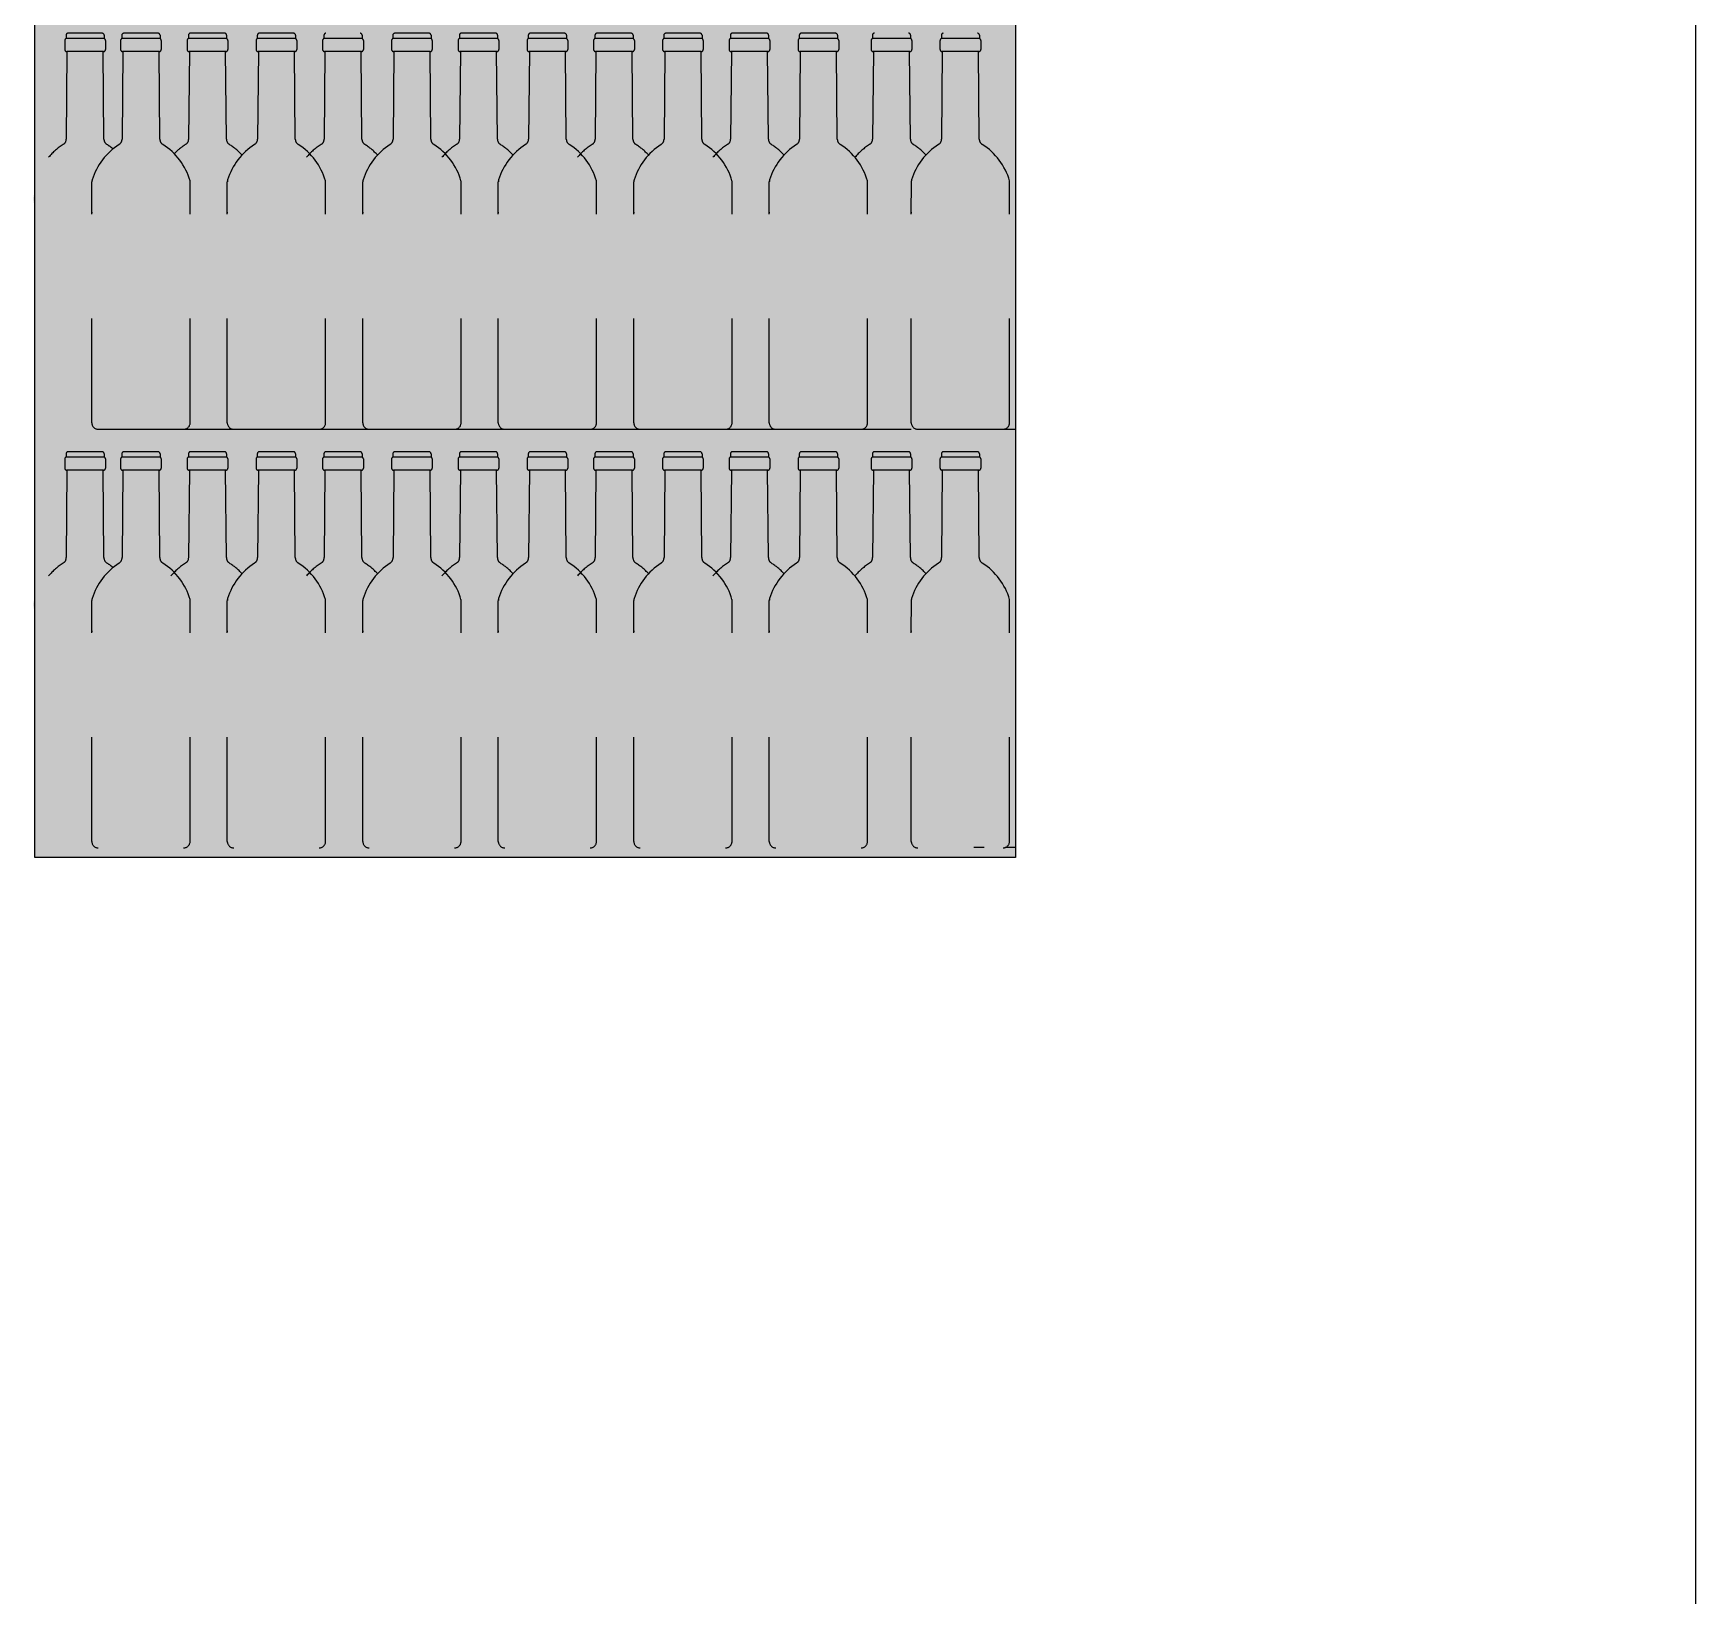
# Model space of a CAD drawing. Extents: x 3 to 114, y 126 to 173.
# Drawn here: x 52.245 to 53.84, y 165.834 to 167.333 of the extents above; entities that cross this region are included whole.
import ezdxf

# ---------------------------------------------------------------- set-up
doc = ezdxf.new("R2010")
doc.units = 0
doc.header["$LTSCALE"] = 0.02
doc.header["$MEASUREMENT"] = 0
doc.linetypes.add('CONTINOUS', pattern=[0])
doc.linetypes.add('HIDDEN', pattern=[9.525, 6.35, -3.175])
for name, color, linetype in [('IMPIANTO ENOLOGICO', 7, 'CONTINUOUS'), ('LINEE SEZIONE', 7, 'CONTINUOUS'), ('VISTA-3', 8, 'CONTINUOUS')]:
    doc.layers.add(name, color=color, linetype=linetype)

msp = doc.modelspace()

# ---------------------------------------------------------------- hatches: boundary and pattern name
at = {"layer": 'IMPIANTO ENOLOGICO', "linetype": 'Continuous'}
for points in [[(52.2473, 166.959), (52.2491, 166.9546), (52.2535, 166.9528), (52.3354, 166.9528), (52.3398, 166.9546), (52.3416, 166.959), (52.3416, 167.1574), (52.344, 167.1743), (52.3416, 167.1912), (52.3317, 167.211), (52.3154, 167.2261), (52.3125, 167.2313), (52.3118, 167.3153), (52.2768, 167.3153), (52.2764, 167.2313), (52.2734, 167.2261), (52.2583, 167.2131), (52.2483, 167.1938), (52.2449, 167.1743), (52.2473, 167.1574)], [(52.3008, 166.959), (52.3026, 166.9546), (52.3071, 166.9528), (52.3889, 166.9528), (52.3934, 166.9546), (52.3952, 166.959), (52.3952, 167.1574), (52.3975, 167.1743), (52.3951, 167.1912), (52.3853, 167.211), (52.369, 167.2261), (52.3661, 167.2313), (52.3654, 167.3153), (52.3303, 167.3153), (52.3299, 167.2313), (52.327, 167.2261), (52.3119, 167.2131), (52.3018, 167.1938), (52.2985, 167.1743), (52.3008, 167.1574)], [(52.3647, 166.959), (52.3665, 166.9546), (52.3709, 166.9528), (52.4528, 166.9528), (52.4572, 166.9546), (52.4591, 166.959), (52.459, 167.1574), (52.4614, 167.1743), (52.459, 167.1912), (52.4491, 167.211), (52.4329, 167.2261), (52.43, 167.2313), (52.4292, 167.3153), (52.3942, 167.3153), (52.3938, 167.2313), (52.3909, 167.2261), (52.3757, 167.2131), (52.3657, 167.1938), (52.3623, 167.1743), (52.3647, 167.1574)], [(52.4308, 166.959), (52.4326, 166.9546), (52.4371, 166.9528), (52.5189, 166.9528), (52.5234, 166.9546), (52.5252, 166.959), (52.5252, 167.1574), (52.5275, 167.1743), (52.5251, 167.1912), (52.5153, 167.211), (52.499, 167.2261), (52.4961, 167.2313), (52.4954, 167.3153), (52.4603, 167.3153), (52.4599, 167.2313), (52.457, 167.2261), (52.4419, 167.2131), (52.4318, 167.1938), (52.4285, 167.1743), (52.4308, 167.1574)], [(52.4947, 166.9591), (52.4965, 166.9546), (52.5009, 166.9528), (52.5828, 166.9528), (52.5872, 166.9546), (52.5891, 166.9591), (52.589, 167.1574), (52.5914, 167.1743), (52.589, 167.1912), (52.5791, 167.211), (52.5629, 167.2261), (52.56, 167.2313), (52.5592, 167.3153), (52.5242, 167.3153), (52.5238, 167.2313), (52.5209, 167.2261), (52.5057, 167.2131), (52.4957, 167.1939), (52.4923, 167.1743), (52.4947, 167.1574)], [(52.5608, 166.959), (52.5626, 166.9546), (52.5671, 166.9528), (52.6489, 166.9528), (52.6534, 166.9546), (52.6552, 166.959), (52.6552, 167.1574), (52.6575, 167.1743), (52.6551, 167.1912), (52.6453, 167.211), (52.629, 167.2261), (52.6261, 167.2313), (52.6254, 167.3153), (52.5903, 167.3153), (52.5899, 167.2313), (52.587, 167.2261), (52.5719, 167.2131), (52.5618, 167.1938), (52.5585, 167.1743), (52.5608, 167.1574)], [(52.6247, 166.959), (52.6265, 166.9546), (52.6309, 166.9528), (52.7128, 166.9528), (52.7172, 166.9546), (52.7191, 166.959), (52.719, 167.1574), (52.7214, 167.1743), (52.719, 167.1912), (52.7091, 167.211), (52.6929, 167.2261), (52.69, 167.2313), (52.6892, 167.3153), (52.6542, 167.3153), (52.6538, 167.2313), (52.6509, 167.2261), (52.6357, 167.2131), (52.6257, 167.1938), (52.6223, 167.1743), (52.6247, 167.1574)], [(52.6908, 166.959), (52.6926, 166.9546), (52.6971, 166.9528), (52.7789, 166.9528), (52.7834, 166.9546), (52.7852, 166.959), (52.7852, 167.1574), (52.7875, 167.1743), (52.7851, 167.1912), (52.7753, 167.211), (52.759, 167.2261), (52.7561, 167.2313), (52.7554, 167.3153), (52.7203, 167.3153), (52.7199, 167.2313), (52.717, 167.2261), (52.7019, 167.2131), (52.6918, 167.1938), (52.6885, 167.1743), (52.6908, 167.1574)], [(52.7547, 166.959), (52.7565, 166.9546), (52.7609, 166.9528), (52.8428, 166.9528), (52.8472, 166.9546), (52.8491, 166.959), (52.849, 167.1574), (52.8514, 167.1743), (52.849, 167.1912), (52.8391, 167.211), (52.8229, 167.2261), (52.82, 167.2313), (52.8192, 167.3153), (52.7842, 167.3153), (52.7838, 167.2313), (52.7809, 167.2261), (52.7657, 167.2131), (52.7557, 167.1938), (52.7523, 167.1743), (52.7547, 167.1574)], [(52.8208, 166.9591), (52.8226, 166.9546), (52.8271, 166.9528), (52.9089, 166.9528), (52.9134, 166.9546), (52.9152, 166.9591), (52.9152, 167.1574), (52.9175, 167.1743), (52.9151, 167.1912), (52.9053, 167.211), (52.889, 167.2261), (52.8861, 167.2313), (52.8854, 167.3153), (52.8503, 167.3153), (52.8499, 167.2313), (52.847, 167.2261), (52.8319, 167.2131), (52.8218, 167.1939), (52.8185, 167.1743), (52.8208, 167.1574)], [(52.8847, 166.959), (52.8865, 166.9546), (52.8909, 166.9528), (52.9728, 166.9528), (52.9772, 166.9546), (52.9791, 166.959), (52.979, 167.1574), (52.9814, 167.1743), (52.979, 167.1912), (52.9691, 167.211), (52.9529, 167.2261), (52.95, 167.2313), (52.9492, 167.3153), (52.9142, 167.3153), (52.9138, 167.2313), (52.9109, 167.2261), (52.8957, 167.2131), (52.8857, 167.1938), (52.8823, 167.1743), (52.8847, 167.1574)], [(52.9508, 166.959), (52.9526, 166.9546), (52.9571, 166.9528), (53.0389, 166.9528), (53.0434, 166.9546), (53.0452, 166.959), (53.0452, 167.1574), (53.0475, 167.1743), (53.0451, 167.1912), (53.0353, 167.211), (53.019, 167.2261), (53.0161, 167.2313), (53.0154, 167.3153), (52.9803, 167.3153), (52.9799, 167.2313), (52.977, 167.2261), (52.9619, 167.2131), (52.9518, 167.1938), (52.9485, 167.1743), (52.9508, 167.1574)], [(53.0209, 166.9591), (53.0228, 166.9546), (53.0272, 166.9528), (53.1091, 166.9528), (53.1135, 166.9546), (53.1153, 166.9591), (53.1153, 167.1574), (53.1176, 167.1743), (53.1153, 167.1912), (53.1054, 167.211), (53.0891, 167.2261), (53.0862, 167.2313), (53.0855, 167.3153), (53.0504, 167.3153), (53.05, 167.2313), (53.0471, 167.2261), (53.032, 167.2131), (53.0219, 167.1939), (53.0186, 167.1743), (53.021, 167.1574)], [(53.0871, 166.9591), (53.0889, 166.9546), (53.0933, 166.9528), (53.1752, 166.9528), (53.1796, 166.9546), (53.1814, 166.9591), (53.1814, 167.1574), (53.1838, 167.1743), (53.1814, 167.1912), (53.1715, 167.211), (53.1553, 167.2261), (53.1523, 167.2313), (53.1516, 167.3153), (53.1166, 167.3153), (53.1162, 167.2313), (53.1133, 167.2261), (53.0981, 167.2131), (53.0881, 167.1939), (53.0847, 167.1743), (53.0871, 167.1574)], [(52.2473, 166.5699), (52.2491, 166.5655), (52.2535, 166.5636), (52.3354, 166.5636), (52.3398, 166.5655), (52.3416, 166.5699), (52.3416, 166.7682), (52.344, 166.7851), (52.3416, 166.802), (52.3317, 166.8219), (52.3154, 166.8369), (52.3125, 166.8421), (52.3118, 166.9261), (52.2768, 166.9261), (52.2764, 166.8421), (52.2734, 166.8369), (52.2583, 166.8239), (52.2483, 166.8047), (52.2449, 166.7851), (52.2473, 166.7682)], [(52.3008, 166.5699), (52.3026, 166.5655), (52.3071, 166.5636), (52.3889, 166.5636), (52.3934, 166.5655), (52.3952, 166.5699), (52.3952, 166.7682), (52.3975, 166.7851), (52.3951, 166.802), (52.3853, 166.8219), (52.369, 166.8369), (52.3661, 166.8421), (52.3654, 166.9261), (52.3303, 166.9261), (52.3299, 166.8421), (52.327, 166.8369), (52.3119, 166.8239), (52.3018, 166.8047), (52.2985, 166.7851), (52.3008, 166.7682)], [(52.3647, 166.5699), (52.3665, 166.5655), (52.3709, 166.5636), (52.4528, 166.5636), (52.4572, 166.5655), (52.4591, 166.5699), (52.459, 166.7682), (52.4614, 166.7851), (52.459, 166.802), (52.4491, 166.8219), (52.4329, 166.8369), (52.43, 166.8421), (52.4292, 166.9261), (52.3942, 166.9261), (52.3938, 166.8421), (52.3909, 166.8369), (52.3757, 166.8239), (52.3657, 166.8047), (52.3623, 166.7851), (52.3647, 166.7682)], [(52.4308, 166.5699), (52.4326, 166.5655), (52.4371, 166.5636), (52.5189, 166.5636), (52.5234, 166.5655), (52.5252, 166.5699), (52.5252, 166.7682), (52.5275, 166.7851), (52.5251, 166.802), (52.5153, 166.8219), (52.499, 166.8369), (52.4961, 166.8421), (52.4954, 166.9261), (52.4603, 166.9261), (52.4599, 166.8421), (52.457, 166.8369), (52.4419, 166.8239), (52.4318, 166.8047), (52.4285, 166.7851), (52.4308, 166.7682)], [(52.4947, 166.5699), (52.4965, 166.5655), (52.5009, 166.5637), (52.5828, 166.5637), (52.5872, 166.5655), (52.5891, 166.5699), (52.589, 166.7682), (52.5914, 166.7851), (52.589, 166.802), (52.5791, 166.8219), (52.5629, 166.8369), (52.56, 166.8422), (52.5592, 166.9262), (52.5242, 166.9262), (52.5238, 166.8422), (52.5209, 166.8369), (52.5057, 166.824), (52.4957, 166.8047), (52.4923, 166.7851), (52.4947, 166.7682)], [(52.5608, 166.5699), (52.5626, 166.5655), (52.5671, 166.5636), (52.6489, 166.5636), (52.6534, 166.5655), (52.6552, 166.5699), (52.6552, 166.7682), (52.6575, 166.7851), (52.6551, 166.802), (52.6453, 166.8219), (52.629, 166.8369), (52.6261, 166.8421), (52.6254, 166.9261), (52.5903, 166.9261), (52.5899, 166.8421), (52.587, 166.8369), (52.5719, 166.8239), (52.5618, 166.8047), (52.5585, 166.7851), (52.5608, 166.7682)], [(52.6247, 166.5699), (52.6265, 166.5655), (52.6309, 166.5636), (52.7128, 166.5636), (52.7172, 166.5655), (52.7191, 166.5699), (52.719, 166.7682), (52.7214, 166.7851), (52.719, 166.802), (52.7091, 166.8219), (52.6929, 166.8369), (52.69, 166.8421), (52.6892, 166.9261), (52.6542, 166.9261), (52.6538, 166.8421), (52.6509, 166.8369), (52.6357, 166.8239), (52.6257, 166.8047), (52.6223, 166.7851), (52.6247, 166.7682)], [(52.6908, 166.5699), (52.6926, 166.5655), (52.6971, 166.5636), (52.7789, 166.5636), (52.7834, 166.5655), (52.7852, 166.5699), (52.7852, 166.7682), (52.7875, 166.7851), (52.7851, 166.802), (52.7753, 166.8219), (52.759, 166.8369), (52.7561, 166.8421), (52.7554, 166.9261), (52.7203, 166.9261), (52.7199, 166.8421), (52.717, 166.8369), (52.7019, 166.8239), (52.6918, 166.8047), (52.6885, 166.7851), (52.6908, 166.7682)], [(52.7547, 166.5699), (52.7565, 166.5655), (52.7609, 166.5636), (52.8428, 166.5636), (52.8472, 166.5655), (52.8491, 166.5699), (52.849, 166.7682), (52.8514, 166.7851), (52.849, 166.802), (52.8391, 166.8219), (52.8229, 166.8369), (52.82, 166.8421), (52.8192, 166.9261), (52.7842, 166.9261), (52.7838, 166.8421), (52.7809, 166.8369), (52.7657, 166.8239), (52.7557, 166.8047), (52.7523, 166.7851), (52.7547, 166.7682)], [(52.8208, 166.5699), (52.8226, 166.5655), (52.8271, 166.5637), (52.9089, 166.5637), (52.9134, 166.5655), (52.9152, 166.5699), (52.9152, 166.7682), (52.9175, 166.7851), (52.9151, 166.802), (52.9053, 166.8219), (52.889, 166.8369), (52.8861, 166.8422), (52.8854, 166.9262), (52.8503, 166.9262), (52.8499, 166.8422), (52.847, 166.8369), (52.8319, 166.824), (52.8218, 166.8047), (52.8185, 166.7851), (52.8208, 166.7682)], [(52.8847, 166.5699), (52.8865, 166.5655), (52.8909, 166.5636), (52.9728, 166.5636), (52.9772, 166.5655), (52.9791, 166.5699), (52.979, 166.7682), (52.9814, 166.7851), (52.979, 166.802), (52.9691, 166.8219), (52.9529, 166.8369), (52.95, 166.8421), (52.9492, 166.9261), (52.9142, 166.9261), (52.9138, 166.8421), (52.9109, 166.8369), (52.8957, 166.8239), (52.8857, 166.8047), (52.8823, 166.7851), (52.8847, 166.7682)], [(52.9508, 166.5699), (52.9526, 166.5655), (52.9571, 166.5636), (53.0389, 166.5636), (53.0434, 166.5655), (53.0452, 166.5699), (53.0452, 166.7682), (53.0475, 166.7851), (53.0451, 166.802), (53.0353, 166.8219), (53.019, 166.8369), (53.0161, 166.8421), (53.0154, 166.9261), (52.9803, 166.9261), (52.9799, 166.8421), (52.977, 166.8369), (52.9619, 166.8239), (52.9518, 166.8047), (52.9485, 166.7851), (52.9508, 166.7682)], [(53.0209, 166.5699), (53.0228, 166.5655), (53.0272, 166.5637), (53.1091, 166.5637), (53.1135, 166.5655), (53.1153, 166.5699), (53.1153, 166.7682), (53.1176, 166.7851), (53.1153, 166.802), (53.1054, 166.8219), (53.0891, 166.8369), (53.0862, 166.8422), (53.0855, 166.9262), (53.0504, 166.9262), (53.05, 166.8422), (53.0471, 166.8369), (53.032, 166.824), (53.0219, 166.8047), (53.0186, 166.7851), (53.021, 166.7682)], [(53.0871, 166.5699), (53.0889, 166.5655), (53.0933, 166.5637), (53.1752, 166.5637), (53.1796, 166.5655), (53.1814, 166.5699), (53.1814, 166.7682), (53.1838, 166.7851), (53.1814, 166.802), (53.1715, 166.8219), (53.1553, 166.8369), (53.1523, 166.8422), (53.1516, 166.9262), (53.1166, 166.9262), (53.1162, 166.8422), (53.1133, 166.8369), (53.0981, 166.824), (53.0881, 166.8047), (53.0847, 166.7851), (53.0871, 166.7682)]]:
    msp.add_hatch(color=116, dxfattribs=at).paths.add_polyline_path(points)
at = {"layer": 'LINEE SEZIONE'}
msp.add_hatch(color=254, dxfattribs=at).paths.add_polyline_path([(53.1875, 167.742), (53.1875, 166.542), (52.2465, 166.542), (52.2465, 167.742)])

# ---------------------------------------------------------------- linework, layer by layer
at = {"layer": 'IMPIANTO ENOLOGICO', "color": 116, "linetype": 'HIDDEN', "ltscale": 0.1}
for p, q in [((52.2751, 167.3261), (52.2751, 167.3174)), ((52.2764, 167.3311), (52.2764, 167.3279)), ((52.3124, 167.328), (52.277, 167.328)), ((52.3111, 167.333), (52.2783, 167.333)), ((52.313, 167.3311), (52.313, 167.3279)), ((52.3143, 167.3261), (52.3143, 167.3174)), ((52.3287, 167.3261), (52.3287, 167.3174)), ((52.3299, 167.3311), (52.3299, 167.3279)), ((52.3659, 167.328), (52.3306, 167.328)), ((52.3647, 167.333), (52.3318, 167.333)), ((52.3666, 167.3311), (52.3666, 167.3279)), ((52.3678, 167.3261), (52.3678, 167.3174)), ((52.3926, 167.3261), (52.3926, 167.3174)), ((52.3938, 167.3311), (52.3938, 167.3279)), ((52.4298, 167.328), (52.3944, 167.328)), ((52.4286, 167.333), (52.3957, 167.333)), ((52.4304, 167.3311), (52.4304, 167.3279)), ((52.4317, 167.3261), (52.4317, 167.3174)), ((52.4587, 167.3261), (52.4587, 167.3174)), ((52.4599, 167.3311), (52.4599, 167.3279)), ((52.4959, 167.328), (52.4606, 167.328)), ((52.4947, 167.333), (52.4618, 167.333)), ((52.4966, 167.3311), (52.4966, 167.3279)), ((52.4978, 167.3261), (52.4978, 167.3174)), ((52.5226, 167.3261), (52.5226, 167.3174)), ((52.5238, 167.3311), (52.5238, 167.3279)), ((52.5598, 167.328), (52.5244, 167.328)), ((52.5604, 167.3311), (52.5604, 167.3279)), ((52.5617, 167.3261), (52.5617, 167.3174)), ((52.5887, 167.3261), (52.5887, 167.3174)), ((52.5899, 167.3311), (52.5899, 167.3279)), ((52.6259, 167.328), (52.5906, 167.328)), ((52.6247, 167.333), (52.5918, 167.333)), ((52.6266, 167.3311), (52.6266, 167.3279)), ((52.6278, 167.3261), (52.6278, 167.3174)), ((52.6526, 167.3261), (52.6526, 167.3174)), ((52.6538, 167.3311), (52.6538, 167.3279)), ((52.6898, 167.328), (52.6544, 167.328)), ((52.6886, 167.333), (52.6557, 167.333)), ((52.6904, 167.3311), (52.6904, 167.3279)), ((52.6917, 167.3261), (52.6917, 167.3174)), ((52.7187, 167.3261), (52.7187, 167.3174)), ((52.7199, 167.3311), (52.7199, 167.3279)), ((52.7559, 167.328), (52.7206, 167.328)), ((52.7547, 167.333), (52.7218, 167.333)), ((52.7566, 167.3311), (52.7566, 167.3279)), ((52.7578, 167.3261), (52.7578, 167.3174)), ((52.7826, 167.3261), (52.7826, 167.3174)), ((52.7838, 167.3311), (52.7838, 167.3279)), ((52.8198, 167.328), (52.7844, 167.328)), ((52.8186, 167.333), (52.7857, 167.333)), ((52.8204, 167.3311), (52.8204, 167.3279)), ((52.8217, 167.3261), (52.8217, 167.3174)), ((52.8487, 167.3261), (52.8487, 167.3174)), ((52.8499, 167.3311), (52.8499, 167.3279)), ((52.8859, 167.328), (52.8506, 167.328)), ((52.8847, 167.333), (52.8518, 167.333)), ((52.8866, 167.3311), (52.8866, 167.3279)), ((52.8878, 167.3261), (52.8878, 167.3174)), ((52.9126, 167.3261), (52.9126, 167.3174)), ((52.9138, 167.3311), (52.9138, 167.3279)), ((52.9498, 167.328), (52.9144, 167.328)), ((52.9486, 167.333), (52.9157, 167.333)), ((52.9504, 167.3311), (52.9504, 167.3279)), ((52.9517, 167.3261), (52.9517, 167.3174)), ((52.9787, 167.3261), (52.9787, 167.3174)), ((52.9799, 167.3311), (52.9799, 167.3279)), ((53.0159, 167.328), (52.9806, 167.328)), ((53.0147, 167.333), (52.9818, 167.333)), ((53.0166, 167.3311), (53.0166, 167.3279)), ((53.0178, 167.3261), (53.0178, 167.3174)), ((53.0488, 167.3261), (53.0488, 167.3174)), ((53.0501, 167.3311), (53.0501, 167.3279)), ((53.0861, 167.328), (53.0507, 167.328)), ((53.0867, 167.3311), (53.0867, 167.3279)), ((53.0879, 167.3261), (53.0879, 167.3174)), ((53.1149, 167.3261), (53.1149, 167.3174)), ((53.1162, 167.3311), (53.1162, 167.3279)), ((53.1522, 167.328), (53.1168, 167.328)), ((53.1528, 167.3311), (53.1528, 167.3279)), ((53.1541, 167.3261), (53.1541, 167.3174)), ((52.2773, 167.3155), (52.2766, 167.2315)), ((52.3124, 167.3155), (52.277, 167.3155)), ((52.3128, 167.2315), (52.3121, 167.3155)), ((52.3309, 167.3155), (52.3302, 167.2315)), ((52.3659, 167.3155), (52.3306, 167.3155)), ((52.3663, 167.2315), (52.3656, 167.3155)), ((52.3947, 167.3155), (52.394, 167.2315)), ((52.4298, 167.3155), (52.3944, 167.3155)), ((52.4302, 167.2315), (52.4295, 167.3155)), ((52.4609, 167.3155), (52.4602, 167.2315)), ((52.4959, 167.3155), (52.4606, 167.3155)), ((52.4963, 167.2315), (52.4956, 167.3155)), ((52.5247, 167.3155), (52.524, 167.2315)), ((52.5598, 167.3155), (52.5244, 167.3155)), ((52.5602, 167.2315), (52.5595, 167.3155)), ((52.5909, 167.3155), (52.5902, 167.2315)), ((52.6259, 167.3155), (52.5906, 167.3155)), ((52.6263, 167.2315), (52.6256, 167.3155)), ((52.6547, 167.3155), (52.654, 167.2315)), ((52.6898, 167.3155), (52.6544, 167.3155)), ((52.6902, 167.2315), (52.6895, 167.3155)), ((52.7209, 167.3155), (52.7202, 167.2315)), ((52.7559, 167.3155), (52.7206, 167.3155)), ((52.7563, 167.2315), (52.7556, 167.3155)), ((52.7847, 167.3155), (52.784, 167.2315)), ((52.8198, 167.3155), (52.7844, 167.3155)), ((52.8202, 167.2315), (52.8195, 167.3155)), ((52.8509, 167.3155), (52.8502, 167.2315)), ((52.8859, 167.3155), (52.8506, 167.3155)), ((52.8863, 167.2315), (52.8856, 167.3155)), ((52.9147, 167.3155), (52.914, 167.2315)), ((52.9498, 167.3155), (52.9144, 167.3155)), ((52.9502, 167.2315), (52.9495, 167.3155)), ((52.9809, 167.3155), (52.9802, 167.2315)), ((53.0159, 167.3155), (52.9806, 167.3155)), ((53.0163, 167.2315), (53.0156, 167.3155)), ((53.051, 167.3155), (53.0503, 167.2315)), ((53.0861, 167.3155), (53.0507, 167.3155)), ((53.0865, 167.2315), (53.0857, 167.3155)), ((53.1171, 167.3155), (53.1164, 167.2315)), ((53.1522, 167.3155), (53.1168, 167.3155)), ((53.1526, 167.2315), (53.1519, 167.3155)), ((52.3011, 166.9593), (52.3011, 167.1905)), ((52.3954, 166.9593), (52.3954, 167.1914)), ((52.4311, 166.9593), (52.4311, 167.1905)), ((52.5254, 166.9593), (52.5254, 167.1914)), ((52.5611, 166.9593), (52.5611, 167.1905)), ((52.6554, 166.9593), (52.6554, 167.1914)), ((52.6911, 166.9593), (52.6911, 167.1905)), ((52.7854, 166.9593), (52.7854, 167.1914)), ((52.8211, 166.9593), (52.8211, 167.1905)), ((52.9154, 166.9593), (52.9154, 167.1914)), ((52.9511, 166.9593), (52.9511, 167.1905)), ((53.0454, 166.9593), (53.0454, 167.1914)), ((53.0873, 166.9593), (53.0874, 167.1905)), ((53.1817, 166.9593), (53.1816, 167.1914)), ((52.3073, 166.953), (52.3892, 166.953)), ((52.3892, 166.953), (52.4373, 166.953)), ((52.4373, 166.953), (52.5192, 166.953)), ((52.5192, 166.953), (52.5673, 166.953)), ((52.5673, 166.953), (52.6492, 166.953)), ((52.6492, 166.953), (52.6973, 166.953)), ((52.6973, 166.953), (52.7792, 166.953)), ((52.7792, 166.953), (52.8273, 166.953)), ((52.8273, 166.953), (52.9092, 166.953)), ((52.9092, 166.953), (52.9573, 166.953)), ((52.9573, 166.953), (53.0392, 166.953)), ((53.0392, 166.953), (53.0873, 166.953)), ((53.0936, 166.953), (53.1754, 166.953)), ((53.1093, 166.953), (53.1574, 166.953)), ((53.1394, 166.953), (53.1875, 166.953)), ((52.2751, 166.9245), (52.2751, 166.9157)), ((52.2764, 166.9295), (52.2764, 166.9262)), ((52.3124, 166.9263), (52.277, 166.9263)), ((52.3111, 166.9313), (52.2783, 166.9313)), ((52.313, 166.9295), (52.313, 166.9262)), ((52.3143, 166.9245), (52.3143, 166.9157)), ((52.3287, 166.9245), (52.3287, 166.9157)), ((52.3299, 166.9295), (52.3299, 166.9262)), ((52.3659, 166.9263), (52.3306, 166.9263)), ((52.3647, 166.9313), (52.3318, 166.9313)), ((52.3666, 166.9295), (52.3666, 166.9262)), ((52.3678, 166.9245), (52.3678, 166.9157)), ((52.3926, 166.9245), (52.3926, 166.9157)), ((52.3938, 166.9295), (52.3938, 166.9262)), ((52.4298, 166.9263), (52.3944, 166.9263)), ((52.4286, 166.9313), (52.3957, 166.9313)), ((52.4304, 166.9295), (52.4304, 166.9262)), ((52.4317, 166.9245), (52.4317, 166.9157)), ((52.4587, 166.9245), (52.4587, 166.9157)), ((52.4599, 166.9295), (52.4599, 166.9262)), ((52.4959, 166.9263), (52.4606, 166.9263)), ((52.4947, 166.9313), (52.4618, 166.9313)), ((52.4966, 166.9295), (52.4966, 166.9262)), ((52.4978, 166.9245), (52.4978, 166.9157)), ((52.5226, 166.9245), (52.5226, 166.9157)), ((52.5238, 166.9295), (52.5238, 166.9263)), ((52.5598, 166.9264), (52.5244, 166.9264)), ((52.5586, 166.9314), (52.5257, 166.9314)), ((52.5604, 166.9295), (52.5604, 166.9263)), ((52.5617, 166.9245), (52.5617, 166.9157)), ((52.5887, 166.9245), (52.5887, 166.9157)), ((52.5899, 166.9295), (52.5899, 166.9262)), ((52.6259, 166.9263), (52.5906, 166.9263)), ((52.6247, 166.9313), (52.5918, 166.9313)), ((52.6266, 166.9295), (52.6266, 166.9262)), ((52.6278, 166.9245), (52.6278, 166.9157)), ((52.6526, 166.9245), (52.6526, 166.9157)), ((52.6538, 166.9295), (52.6538, 166.9262)), ((52.6898, 166.9263), (52.6544, 166.9263)), ((52.6886, 166.9313), (52.6557, 166.9313)), ((52.6904, 166.9295), (52.6904, 166.9262)), ((52.6917, 166.9245), (52.6917, 166.9157)), ((52.7187, 166.9245), (52.7187, 166.9157)), ((52.7199, 166.9295), (52.7199, 166.9262)), ((52.7559, 166.9263), (52.7206, 166.9263)), ((52.7547, 166.9313), (52.7218, 166.9313)), ((52.7566, 166.9295), (52.7566, 166.9262)), ((52.7578, 166.9245), (52.7578, 166.9157)), ((52.7826, 166.9245), (52.7826, 166.9157)), ((52.7838, 166.9295), (52.7838, 166.9262)), ((52.8198, 166.9263), (52.7844, 166.9263)), ((52.8186, 166.9313), (52.7857, 166.9313)), ((52.8204, 166.9295), (52.8204, 166.9262)), ((52.8217, 166.9245), (52.8217, 166.9157)), ((52.8487, 166.9245), (52.8487, 166.9157)), ((52.8499, 166.9295), (52.8499, 166.9262)), ((52.8859, 166.9263), (52.8506, 166.9263)), ((52.8847, 166.9313), (52.8518, 166.9313)), ((52.8866, 166.9295), (52.8866, 166.9262)), ((52.8878, 166.9245), (52.8878, 166.9157)), ((52.9126, 166.9245), (52.9126, 166.9157)), ((52.9138, 166.9295), (52.9138, 166.9262)), ((52.9498, 166.9263), (52.9144, 166.9263)), ((52.9486, 166.9313), (52.9157, 166.9313)), ((52.9504, 166.9295), (52.9504, 166.9262)), ((52.9517, 166.9245), (52.9517, 166.9157)), ((52.9787, 166.9245), (52.9787, 166.9157)), ((52.9799, 166.9295), (52.9799, 166.9262)), ((53.0159, 166.9263), (52.9806, 166.9263)), ((53.0147, 166.9313), (52.9818, 166.9313)), ((53.0166, 166.9295), (53.0166, 166.9262)), ((53.0178, 166.9245), (53.0178, 166.9157)), ((53.0488, 166.9245), (53.0488, 166.9157)), ((53.0501, 166.9295), (53.0501, 166.9263)), ((53.0861, 166.9264), (53.0507, 166.9264)), ((53.0848, 166.9314), (53.0519, 166.9314)), ((53.0867, 166.9295), (53.0867, 166.9263)), ((53.0879, 166.9245), (53.0879, 166.9157)), ((53.1149, 166.9245), (53.1149, 166.9157)), ((53.1162, 166.9295), (53.1162, 166.9263)), ((53.1522, 166.9264), (53.1168, 166.9264)), ((53.1509, 166.9314), (53.1181, 166.9314)), ((53.1528, 166.9295), (53.1528, 166.9263)), ((53.1541, 166.9245), (53.1541, 166.9157)), ((52.2773, 166.9138), (52.2766, 166.8299)), ((52.3124, 166.9138), (52.277, 166.9138)), ((52.3128, 166.8299), (52.3121, 166.9138)), ((52.3309, 166.9138), (52.3302, 166.8299)), ((52.3659, 166.9138), (52.3306, 166.9138)), ((52.3663, 166.8299), (52.3656, 166.9138)), ((52.3947, 166.9138), (52.394, 166.8299)), ((52.4298, 166.9138), (52.3944, 166.9138)), ((52.4302, 166.8299), (52.4295, 166.9138)), ((52.4609, 166.9138), (52.4602, 166.8299)), ((52.4959, 166.9138), (52.4606, 166.9138)), ((52.4963, 166.8299), (52.4956, 166.9138)), ((52.5247, 166.9139), (52.524, 166.8299)), ((52.5598, 166.9139), (52.5244, 166.9139)), ((52.5602, 166.8299), (52.5595, 166.9139)), ((52.5909, 166.9138), (52.5902, 166.8299)), ((52.6259, 166.9138), (52.5906, 166.9138)), ((52.6263, 166.8299), (52.6256, 166.9138)), ((52.6547, 166.9138), (52.654, 166.8299)), ((52.6898, 166.9138), (52.6544, 166.9138)), ((52.6902, 166.8299), (52.6895, 166.9138)), ((52.7209, 166.9138), (52.7202, 166.8299)), ((52.7559, 166.9138), (52.7206, 166.9138)), ((52.7563, 166.8299), (52.7556, 166.9138)), ((52.7847, 166.9138), (52.784, 166.8299)), ((52.8198, 166.9138), (52.7844, 166.9138)), ((52.8202, 166.8299), (52.8195, 166.9138)), ((52.8509, 166.9138), (52.8502, 166.8299)), ((52.8859, 166.9138), (52.8506, 166.9138)), ((52.8863, 166.8299), (52.8856, 166.9138)), ((52.9147, 166.9138), (52.914, 166.8299)), ((52.9498, 166.9138), (52.9144, 166.9138)), ((52.9502, 166.8299), (52.9495, 166.9138)), ((52.9809, 166.9138), (52.9802, 166.8299)), ((53.0159, 166.9138), (52.9806, 166.9138)), ((53.0163, 166.8299), (53.0156, 166.9138)), ((53.051, 166.9139), (53.0503, 166.8299)), ((53.0861, 166.9139), (53.0507, 166.9139)), ((53.0865, 166.8299), (53.0857, 166.9139)), ((53.1171, 166.9139), (53.1164, 166.8299)), ((53.1522, 166.9139), (53.1168, 166.9139)), ((53.1526, 166.8299), (53.1519, 166.9139)), ((52.3011, 166.5576), (52.3011, 166.7888)), ((52.3954, 166.5576), (52.3954, 166.7897)), ((52.4311, 166.5576), (52.4311, 166.7888)), ((52.5254, 166.5576), (52.5254, 166.7897)), ((52.5611, 166.5576), (52.5611, 166.7888)), ((52.6554, 166.5576), (52.6554, 166.7897)), ((52.6911, 166.5576), (52.6911, 166.7888)), ((52.7854, 166.5576), (52.7854, 166.7897)), ((52.8211, 166.5576), (52.8211, 166.7888)), ((52.9154, 166.5576), (52.9154, 166.7897)), ((52.9511, 166.5576), (52.9511, 166.7888)), ((53.0454, 166.5576), (53.0454, 166.7897)), ((53.0873, 166.5576), (53.0874, 166.7888)), ((53.1817, 166.5576), (53.1816, 166.7897))]:
    msp.add_line(p, q, dxfattribs=at)
at = {"layer": 'IMPIANTO ENOLOGICO', "color": 116, "linetype": 'CONTINOUS', "ltscale": 0.1}
for p, q in [((53.1474, 166.552), (53.1574, 166.552)), ((53.1775, 166.552), (53.1875, 166.552))]:
    msp.add_line(p, q, dxfattribs=at)
at = {"layer": 'IMPIANTO ENOLOGICO', "color": 1, "linetype": 'CONTINOUS', "ltscale": 0.1}
msp.add_lwpolyline([(53.1875, 166.542), (52.2465, 166.542), (52.2465, 167.742), (53.1875, 167.742)], close=True, dxfattribs=at)
at = {"layer": 'IMPIANTO ENOLOGICO', "color": 116, "linetype": 'HIDDEN', "ltscale": 0.1}
for centre, radius, start, end in [((52.277, 167.3261), 0.00188, 90, 180), ((52.2783, 167.3311), 0.00188, 90, 180), ((52.3111, 167.3311), 0.00188, 0, 90), ((52.3124, 167.3261), 0.00188, 0, 90), ((52.3306, 167.3261), 0.00188, 90, 180), ((52.3318, 167.3311), 0.00188, 90, 180), ((52.3647, 167.3311), 0.00188, 0, 90), ((52.3659, 167.3261), 0.00188, 0, 90), ((52.3944, 167.3261), 0.00188, 90, 180), ((52.3957, 167.3311), 0.00188, 90, 180), ((52.4286, 167.3311), 0.00188, 0, 90), ((52.4298, 167.3261), 0.00188, 0, 90), ((52.4606, 167.3261), 0.00188, 90, 180), ((52.4618, 167.3311), 0.00188, 90, 180), ((52.4947, 167.3311), 0.00188, 0, 90), ((52.4959, 167.3261), 0.00188, 0, 90), ((52.5244, 167.3261), 0.00188, 90, 180), ((52.5257, 167.3311), 0.00188, 90, 180), ((52.5586, 167.3311), 0.00188, 0, 90), ((52.5598, 167.3261), 0.00188, 0, 90), ((52.5906, 167.3261), 0.00188, 90, 180), ((52.5918, 167.3311), 0.00188, 90, 180), ((52.6247, 167.3311), 0.00188, 0, 90), ((52.6259, 167.3261), 0.00188, 0, 90), ((52.6544, 167.3261), 0.00188, 90, 180), ((52.6557, 167.3311), 0.00188, 90, 180), ((52.6886, 167.3311), 0.00188, 0, 90), ((52.6898, 167.3261), 0.00188, 0, 90), ((52.7206, 167.3261), 0.00188, 90, 180), ((52.7218, 167.3311), 0.00188, 90, 180), ((52.7547, 167.3311), 0.00188, 0, 90), ((52.7559, 167.3261), 0.00188, 0, 90), ((52.7844, 167.3261), 0.00188, 90, 180), ((52.7857, 167.3311), 0.00188, 90, 180), ((52.8186, 167.3311), 0.00188, 0, 90), ((52.8198, 167.3261), 0.00188, 0, 90), ((52.8506, 167.3261), 0.00188, 90, 180), ((52.8518, 167.3311), 0.00188, 90, 180), ((52.8847, 167.3311), 0.00188, 0, 90), ((52.8859, 167.3261), 0.00188, 0, 90), ((52.9144, 167.3261), 0.00188, 90, 180), ((52.9157, 167.3311), 0.00188, 90, 180), ((52.9486, 167.3311), 0.00188, 0, 90), ((52.9498, 167.3261), 0.00188, 0, 90), ((52.9806, 167.3261), 0.00188, 90, 180), ((52.9818, 167.3311), 0.00188, 90, 180), ((53.0147, 167.3311), 0.00188, 0, 90), ((53.0159, 167.3261), 0.00188, 0, 90), ((53.0507, 167.3261), 0.00188, 90, 180), ((53.0519, 167.3311), 0.00188, 90, 180), ((53.0848, 167.3311), 0.00188, 0, 90), ((53.0861, 167.3261), 0.00188, 0, 90), ((53.1168, 167.3261), 0.00188, 90, 180), ((53.1181, 167.3311), 0.00188, 90, 180), ((53.1509, 167.3311), 0.00188, 0, 90), ((53.1522, 167.3261), 0.00188, 0, 90), ((52.277, 167.3174), 0.00188, 180, 270), ((52.3124, 167.3174), 0.00188, 270, 0), ((52.3306, 167.3174), 0.00188, 180, 270), ((52.3659, 167.3174), 0.00188, 270, 0), ((52.3944, 167.3174), 0.00188, 180, 270), ((52.4298, 167.3174), 0.00188, 270, 0), ((52.4606, 167.3174), 0.00188, 180, 270), ((52.4959, 167.3174), 0.00188, 270, 0), ((52.5244, 167.3174), 0.00188, 180, 270), ((52.5598, 167.3174), 0.00188, 270, 0), ((52.5906, 167.3174), 0.00188, 180, 270), ((52.6259, 167.3174), 0.00188, 270, 0), ((52.6544, 167.3174), 0.00188, 180, 270), ((52.6898, 167.3174), 0.00188, 270, 0), ((52.7206, 167.3174), 0.00188, 180, 270), ((52.7559, 167.3174), 0.00188, 270, 0), ((52.7844, 167.3174), 0.00188, 180, 270), ((52.8198, 167.3174), 0.00188, 270, 0), ((52.8506, 167.3174), 0.00188, 180, 270), ((52.8859, 167.3174), 0.00188, 270, 0), ((52.9144, 167.3174), 0.00188, 180, 270), ((52.9498, 167.3174), 0.00188, 270, 0), ((52.9806, 167.3174), 0.00188, 180, 270), ((53.0159, 167.3174), 0.00188, 270, 0), ((53.0507, 167.3174), 0.00188, 180, 270), ((53.0861, 167.3174), 0.00188, 270, 0), ((53.1168, 167.3174), 0.00188, 180, 270), ((53.1522, 167.3174), 0.00188, 270, 0), ((52.2704, 167.2316), 0.00625, 302.3527, 359.5089), ((52.319, 167.2316), 0.00625, 180.4911, 237.6473), ((52.3239, 167.2316), 0.00625, 302.3527, 359.5089), ((52.3726, 167.2316), 0.00625, 180.4911, 237.6473), ((52.3878, 167.2316), 0.00625, 302.3527, 359.5089), ((52.4365, 167.2316), 0.00625, 180.4911, 237.6473), ((52.4539, 167.2316), 0.00625, 302.3527, 359.5089), ((52.5026, 167.2316), 0.00625, 180.4911, 237.6473), ((52.5178, 167.2316), 0.00625, 302.3527, 359.5089), ((52.5665, 167.2316), 0.00625, 180.4911, 237.6473), ((52.5839, 167.2316), 0.00625, 302.3527, 359.5089), ((52.6326, 167.2316), 0.00625, 180.4911, 237.6473), ((52.6478, 167.2316), 0.00625, 302.3527, 359.5089), ((52.6965, 167.2316), 0.00625, 180.4911, 237.6473), ((52.7139, 167.2316), 0.00625, 302.3527, 359.5089), ((52.7626, 167.2316), 0.00625, 180.4911, 237.6473), ((52.7778, 167.2316), 0.00625, 302.3527, 359.5089), ((52.8265, 167.2316), 0.00625, 180.4911, 237.6473), ((52.8439, 167.2316), 0.00625, 302.3527, 359.5089), ((52.8926, 167.2316), 0.00625, 180.4911, 237.6473), ((52.9078, 167.2316), 0.00625, 302.3527, 359.5089), ((52.9565, 167.2316), 0.00625, 180.4911, 237.6473), ((52.9739, 167.2316), 0.00625, 302.3527, 359.5089), ((53.0226, 167.2316), 0.00625, 180.4911, 237.6473), ((53.044, 167.2316), 0.00625, 302.3527, 359.5089), ((53.0927, 167.2316), 0.00625, 180.4911, 237.6473), ((53.1102, 167.2316), 0.00625, 302.3527, 359.5089), ((53.1588, 167.2316), 0.00625, 180.4911, 237.6473), ((52.3065, 167.1745), 0.0613, 122.3527, 139.8566), ((52.3601, 167.1745), 0.0613, 122.3527, 163.1257), ((52.2829, 167.1745), 0.0613, 51.004, 57.6473), ((52.3364, 167.1745), 0.0613, 15.9862, 57.6473), ((52.4239, 167.1745), 0.0613, 122.3527, 135.5059), ((52.4901, 167.1745), 0.0613, 122.3527, 163.1257), ((52.4003, 167.1745), 0.0613, 42.9596, 57.6473), ((52.4664, 167.1745), 0.0613, 15.9862, 57.6473), ((52.5539, 167.1745), 0.0613, 122.3527, 139.8566), ((52.6201, 167.1745), 0.0613, 122.3527, 163.1257), ((52.5303, 167.1745), 0.0613, 42.9596, 57.6473), ((52.5964, 167.1745), 0.0613, 15.9862, 57.6473), ((52.6839, 167.1745), 0.0613, 122.3527, 139.8566), ((52.7501, 167.1745), 0.0613, 122.3527, 163.1257), ((52.6603, 167.1745), 0.0613, 42.9596, 57.6473), ((52.7264, 167.1745), 0.0613, 15.9862, 57.6473), ((52.8139, 167.1745), 0.0613, 122.3527, 139.8566), ((52.8801, 167.1745), 0.0613, 122.3527, 163.1257), ((52.7903, 167.1745), 0.0613, 42.9596, 57.6473), ((52.8564, 167.1745), 0.0613, 15.9862, 57.6473), ((52.9439, 167.1745), 0.0613, 122.3527, 139.8566), ((53.0101, 167.1745), 0.0613, 122.3527, 163.1257), ((52.9203, 167.1745), 0.0613, 42.9596, 57.6473), ((52.9864, 167.1745), 0.0613, 15.9862, 57.6473), ((53.0802, 167.1745), 0.0613, 122.3527, 139.8566), ((53.1463, 167.1745), 0.0613, 122.3527, 163.1257), ((53.0565, 167.1745), 0.0613, 42.9596, 57.6473), ((53.1227, 167.1745), 0.0613, 15.9862, 57.6473), ((52.3074, 167.1905), 0.00625, 163.1257, 179.99), ((52.3029, 167.191), 0.00188, 168.0871, 180), ((52.3936, 167.191), 0.00188, 0, 11.9129), ((52.4374, 167.1905), 0.00625, 163.1257, 179.99), ((52.4329, 167.191), 0.00188, 168.0871, 180), ((52.5236, 167.191), 0.00188, 0, 11.9129), ((52.5674, 167.1905), 0.00625, 163.1257, 179.99), ((52.5629, 167.191), 0.00188, 168.0871, 180), ((52.6536, 167.191), 0.00188, 0, 11.9129), ((52.6974, 167.1905), 0.00625, 163.1257, 179.99), ((52.6929, 167.191), 0.00188, 168.0871, 180), ((52.7836, 167.191), 0.00188, 0, 11.9129), ((52.8274, 167.1905), 0.00625, 163.1257, 179.99), ((52.8229, 167.191), 0.00188, 168.0871, 180), ((52.9136, 167.191), 0.00188, 0, 11.9129), ((52.9574, 167.1905), 0.00625, 163.1257, 179.99), ((52.9529, 167.191), 0.00188, 168.0871, 180), ((53.0436, 167.191), 0.00188, 0, 11.9129), ((53.0892, 167.191), 0.00188, 168.0871, 180), ((53.0936, 167.1905), 0.00625, 163.1257, 179.99), ((53.1798, 167.191), 0.00188, 0, 11.9129), ((52.3073, 167.1612), 0.00625, 180, 188.1291), ((52.4373, 167.1612), 0.00625, 180, 188.1291), ((52.5673, 167.1612), 0.00625, 180, 188.1291), ((52.6973, 167.1612), 0.00625, 180, 188.1291), ((52.8273, 167.1612), 0.00625, 180, 188.1291), ((52.9573, 167.1612), 0.00625, 180, 188.1291), ((53.0936, 167.1613), 0.00625, 180, 188.1291), ((52.3073, 166.9593), 0.00625, 180, 270), ((52.3892, 166.9593), 0.00625, 270, 0), ((52.4373, 166.9593), 0.00625, 180, 270), ((52.5192, 166.9593), 0.00625, 270, 0), ((52.5673, 166.9593), 0.00625, 180, 270), ((52.6492, 166.9593), 0.00625, 270, 0), ((52.6973, 166.9593), 0.00625, 180, 270), ((52.7792, 166.9593), 0.00625, 270, 0), ((52.8273, 166.9593), 0.00625, 180, 270), ((52.9092, 166.9593), 0.00625, 270, 0), ((52.9573, 166.9593), 0.00625, 180, 270), ((53.0392, 166.9593), 0.00625, 270, 0), ((53.0936, 166.9593), 0.00625, 180, 270), ((53.1754, 166.9593), 0.00625, 270, 0), ((52.277, 166.9245), 0.00188, 90, 180), ((52.2783, 166.9295), 0.00188, 90, 180), ((52.3111, 166.9295), 0.00188, 0, 90), ((52.3124, 166.9245), 0.00188, 0, 90), ((52.3306, 166.9245), 0.00188, 90, 180), ((52.3318, 166.9295), 0.00188, 90, 180), ((52.3647, 166.9295), 0.00188, 0, 90), ((52.3659, 166.9245), 0.00188, 0, 90), ((52.3944, 166.9245), 0.00188, 90, 180), ((52.3957, 166.9295), 0.00188, 90, 180), ((52.4286, 166.9295), 0.00188, 0, 90), ((52.4298, 166.9245), 0.00188, 0, 90), ((52.4606, 166.9245), 0.00188, 90, 180), ((52.4618, 166.9295), 0.00188, 90, 180), ((52.4947, 166.9295), 0.00188, 0, 90), ((52.4959, 166.9245), 0.00188, 0, 90), ((52.5244, 166.9245), 0.00188, 90, 180), ((52.5257, 166.9295), 0.00188, 90, 180), ((52.5586, 166.9295), 0.00188, 0, 90), ((52.5598, 166.9245), 0.00188, 0, 90), ((52.5906, 166.9245), 0.00188, 90, 180), ((52.5918, 166.9295), 0.00188, 90, 180), ((52.6247, 166.9295), 0.00188, 0, 90), ((52.6259, 166.9245), 0.00188, 0, 90), ((52.6544, 166.9245), 0.00188, 90, 180), ((52.6557, 166.9295), 0.00188, 90, 180), ((52.6886, 166.9295), 0.00188, 0, 90), ((52.6898, 166.9245), 0.00188, 0, 90), ((52.7206, 166.9245), 0.00188, 90, 180), ((52.7218, 166.9295), 0.00188, 90, 180), ((52.7547, 166.9295), 0.00188, 0, 90), ((52.7559, 166.9245), 0.00188, 0, 90), ((52.7844, 166.9245), 0.00188, 90, 180), ((52.7857, 166.9295), 0.00188, 90, 180), ((52.8186, 166.9295), 0.00188, 0, 90), ((52.8198, 166.9245), 0.00188, 0, 90), ((52.8506, 166.9245), 0.00188, 90, 180), ((52.8518, 166.9295), 0.00188, 90, 180), ((52.8847, 166.9295), 0.00188, 0, 90), ((52.8859, 166.9245), 0.00188, 0, 90), ((52.9144, 166.9245), 0.00188, 90, 180), ((52.9157, 166.9295), 0.00188, 90, 180), ((52.9486, 166.9295), 0.00188, 0, 90), ((52.9498, 166.9245), 0.00188, 0, 90), ((52.9806, 166.9245), 0.00188, 90, 180), ((52.9818, 166.9295), 0.00188, 90, 180), ((53.0147, 166.9295), 0.00188, 0, 90), ((53.0159, 166.9245), 0.00188, 0, 90), ((53.0507, 166.9245), 0.00188, 90, 180), ((53.0519, 166.9295), 0.00188, 90, 180), ((53.0848, 166.9295), 0.00188, 0, 90), ((53.0861, 166.9245), 0.00188, 0, 90), ((53.1168, 166.9245), 0.00188, 90, 180), ((53.1181, 166.9295), 0.00188, 90, 180), ((53.1509, 166.9295), 0.00188, 0, 90), ((53.1522, 166.9245), 0.00188, 0, 90), ((52.277, 166.9157), 0.00188, 180, 270), ((52.3124, 166.9157), 0.00188, 270, 0), ((52.3306, 166.9157), 0.00188, 180, 270), ((52.3659, 166.9157), 0.00188, 270, 0), ((52.3944, 166.9157), 0.00188, 180, 270), ((52.4298, 166.9157), 0.00188, 270, 0), ((52.4606, 166.9157), 0.00188, 180, 270), ((52.4959, 166.9157), 0.00188, 270, 0), ((52.5244, 166.9157), 0.00188, 180, 270), ((52.5598, 166.9157), 0.00188, 270, 0), ((52.5906, 166.9157), 0.00188, 180, 270), ((52.6259, 166.9157), 0.00188, 270, 0), ((52.6544, 166.9157), 0.00188, 180, 270), ((52.6898, 166.9157), 0.00188, 270, 0), ((52.7206, 166.9157), 0.00188, 180, 270), ((52.7559, 166.9157), 0.00188, 270, 0), ((52.7844, 166.9157), 0.00188, 180, 270), ((52.8198, 166.9157), 0.00188, 270, 0), ((52.8506, 166.9157), 0.00188, 180, 270), ((52.8859, 166.9157), 0.00188, 270, 0), ((52.9144, 166.9157), 0.00188, 180, 270), ((52.9498, 166.9157), 0.00188, 270, 0), ((52.9806, 166.9157), 0.00188, 180, 270), ((53.0159, 166.9157), 0.00188, 270, 0), ((53.0507, 166.9157), 0.00188, 180, 270), ((53.0861, 166.9157), 0.00188, 270, 0), ((53.1168, 166.9157), 0.00188, 180, 270), ((53.1522, 166.9157), 0.00188, 270, 0), ((52.2704, 166.8299), 0.00625, 302.3527, 359.5089), ((52.319, 166.8299), 0.00625, 180.4911, 237.6473), ((52.3239, 166.8299), 0.00625, 302.3527, 359.5089), ((52.3726, 166.8299), 0.00625, 180.4911, 237.6473), ((52.3878, 166.8299), 0.00625, 302.3527, 359.5089), ((52.4365, 166.8299), 0.00625, 180.4911, 237.6473), ((52.4539, 166.8299), 0.00625, 302.3527, 359.5089), ((52.5026, 166.8299), 0.00625, 180.4911, 237.6473), ((52.5178, 166.8299), 0.00625, 302.3527, 359.5089), ((52.5665, 166.8299), 0.00625, 180.4911, 237.6473), ((52.5839, 166.8299), 0.00625, 302.3527, 359.5089), ((52.6326, 166.8299), 0.00625, 180.4911, 237.6473), ((52.6478, 166.8299), 0.00625, 302.3527, 359.5089), ((52.6965, 166.8299), 0.00625, 180.4911, 237.6473), ((52.7139, 166.8299), 0.00625, 302.3527, 359.5089), ((52.7626, 166.8299), 0.00625, 180.4911, 237.6473), ((52.7778, 166.8299), 0.00625, 302.3527, 359.5089), ((52.8265, 166.8299), 0.00625, 180.4911, 237.6473), ((52.8439, 166.8299), 0.00625, 302.3527, 359.5089), ((52.8926, 166.8299), 0.00625, 180.4911, 237.6473), ((52.9078, 166.8299), 0.00625, 302.3527, 359.5089), ((52.9565, 166.8299), 0.00625, 180.4911, 237.6473), ((52.9739, 166.8299), 0.00625, 302.3527, 359.5089), ((53.0226, 166.8299), 0.00625, 180.4911, 237.6473), ((53.044, 166.8299), 0.00625, 302.3527, 359.5089), ((53.0927, 166.8299), 0.00625, 180.4911, 237.6473), ((53.1102, 166.8299), 0.00625, 302.3527, 359.5089), ((53.1588, 166.8299), 0.00625, 180.4911, 237.6473), ((52.3065, 166.7728), 0.0613, 122.3527, 139.8566), ((52.3601, 166.7728), 0.0613, 122.3527, 163.1257), ((52.2829, 166.7728), 0.0613, 51.004, 57.6473), ((52.3364, 166.7728), 0.0613, 15.9862, 57.6473), ((52.4239, 166.7728), 0.0613, 122.3527, 139.8566), ((52.4901, 166.7728), 0.0613, 122.3527, 163.1257), ((52.4003, 166.7728), 0.0613, 42.9596, 57.6473), ((52.4664, 166.7728), 0.0613, 15.9862, 57.6473), ((52.5539, 166.7728), 0.0613, 122.3527, 139.8566), ((52.6201, 166.7728), 0.0613, 122.3527, 163.1257), ((52.5303, 166.7728), 0.0613, 42.9596, 57.6473), ((52.5964, 166.7728), 0.0613, 15.9862, 57.6473), ((52.6839, 166.7728), 0.0613, 122.3527, 139.8566), ((52.7501, 166.7728), 0.0613, 122.3527, 163.1257), ((52.6603, 166.7728), 0.0613, 42.9596, 57.6473), ((52.7264, 166.7728), 0.0613, 15.9862, 57.6473), ((52.8139, 166.7728), 0.0613, 122.3527, 139.8566), ((52.8801, 166.7728), 0.0613, 122.3527, 163.1257), ((52.7903, 166.7728), 0.0613, 42.9596, 57.6473), ((52.8564, 166.7728), 0.0613, 15.9862, 57.6473), ((52.9439, 166.7728), 0.0613, 122.3527, 139.8566), ((53.0101, 166.7728), 0.0613, 122.3527, 163.1257), ((52.9203, 166.7728), 0.0613, 42.9596, 57.6473), ((52.9864, 166.7728), 0.0613, 15.9862, 57.6473), ((53.0802, 166.7728), 0.0613, 122.3527, 139.8566), ((53.1463, 166.7728), 0.0613, 122.3527, 163.1257), ((53.0565, 166.7728), 0.0613, 42.9596, 57.6473), ((53.1227, 166.7728), 0.0613, 15.9862, 57.6473), ((52.3074, 166.7888), 0.00625, 163.1257, 179.99), ((52.3029, 166.7893), 0.00188, 168.0871, 180), ((52.3936, 166.7893), 0.00188, 0, 11.9129), ((52.4374, 166.7888), 0.00625, 163.1257, 179.99), ((52.4329, 166.7893), 0.00188, 168.0871, 180), ((52.5236, 166.7893), 0.00188, 0, 11.9129), ((52.5674, 166.7888), 0.00625, 163.1257, 179.99), ((52.5629, 166.7893), 0.00188, 168.0871, 180), ((52.6536, 166.7893), 0.00188, 0, 11.9129), ((52.6974, 166.7888), 0.00625, 163.1257, 179.99), ((52.6929, 166.7893), 0.00188, 168.0871, 180), ((52.7836, 166.7893), 0.00188, 0, 11.9129), ((52.8274, 166.7888), 0.00625, 163.1257, 179.99), ((52.8229, 166.7893), 0.00188, 168.0871, 180), ((52.9136, 166.7893), 0.00188, 0, 11.9129), ((52.9574, 166.7888), 0.00625, 163.1257, 179.99), ((52.9529, 166.7893), 0.00188, 168.0871, 180), ((53.0436, 166.7893), 0.00188, 0, 11.9129), ((53.0892, 166.7893), 0.00188, 168.0871, 180), ((53.0936, 166.7888), 0.00625, 163.1257, 179.99), ((53.1798, 166.7893), 0.00188, 0, 11.9129), ((52.3073, 166.7596), 0.00625, 180, 188.1291), ((52.4373, 166.7596), 0.00625, 180, 188.1291), ((52.5673, 166.7596), 0.00625, 180, 188.1291), ((52.6973, 166.7596), 0.00625, 180, 188.1291), ((52.8273, 166.7596), 0.00625, 180, 188.1291), ((52.9573, 166.7596), 0.00625, 180, 188.1291), ((53.0936, 166.7596), 0.00625, 180, 188.1291), ((53.0936, 166.5576), 0.00625, 180, 270), ((53.1754, 166.5576), 0.00625, 270, 0)]:
    msp.add_arc(centre, radius, start, end, dxfattribs=at)
at = {"layer": 'IMPIANTO ENOLOGICO', "color": 197, "linetype": 'HIDDEN', "ltscale": 0.1}
for centre, start, end in [((52.3073, 166.5576), 180, 270), ((52.3892, 166.5576), 270, 0), ((52.4373, 166.5576), 180, 270), ((52.5192, 166.5576), 270, 0), ((52.5673, 166.5576), 180, 270), ((52.6492, 166.5576), 270, 0), ((52.6973, 166.5576), 180, 270), ((52.7792, 166.5576), 270, 0), ((52.8273, 166.5576), 180, 270), ((52.9092, 166.5576), 270, 0), ((52.9573, 166.5576), 180, 270), ((53.0392, 166.5576), 270, 0)]:
    msp.add_arc(centre, 0.00625, start, end, dxfattribs=at)
at = {"layer": 'VISTA-3', "color": 0}
msp.add_line((53.84, 160.1087), (53.84, 170.1087), dxfattribs=at)

doc.saveas('drawing.dxf')
